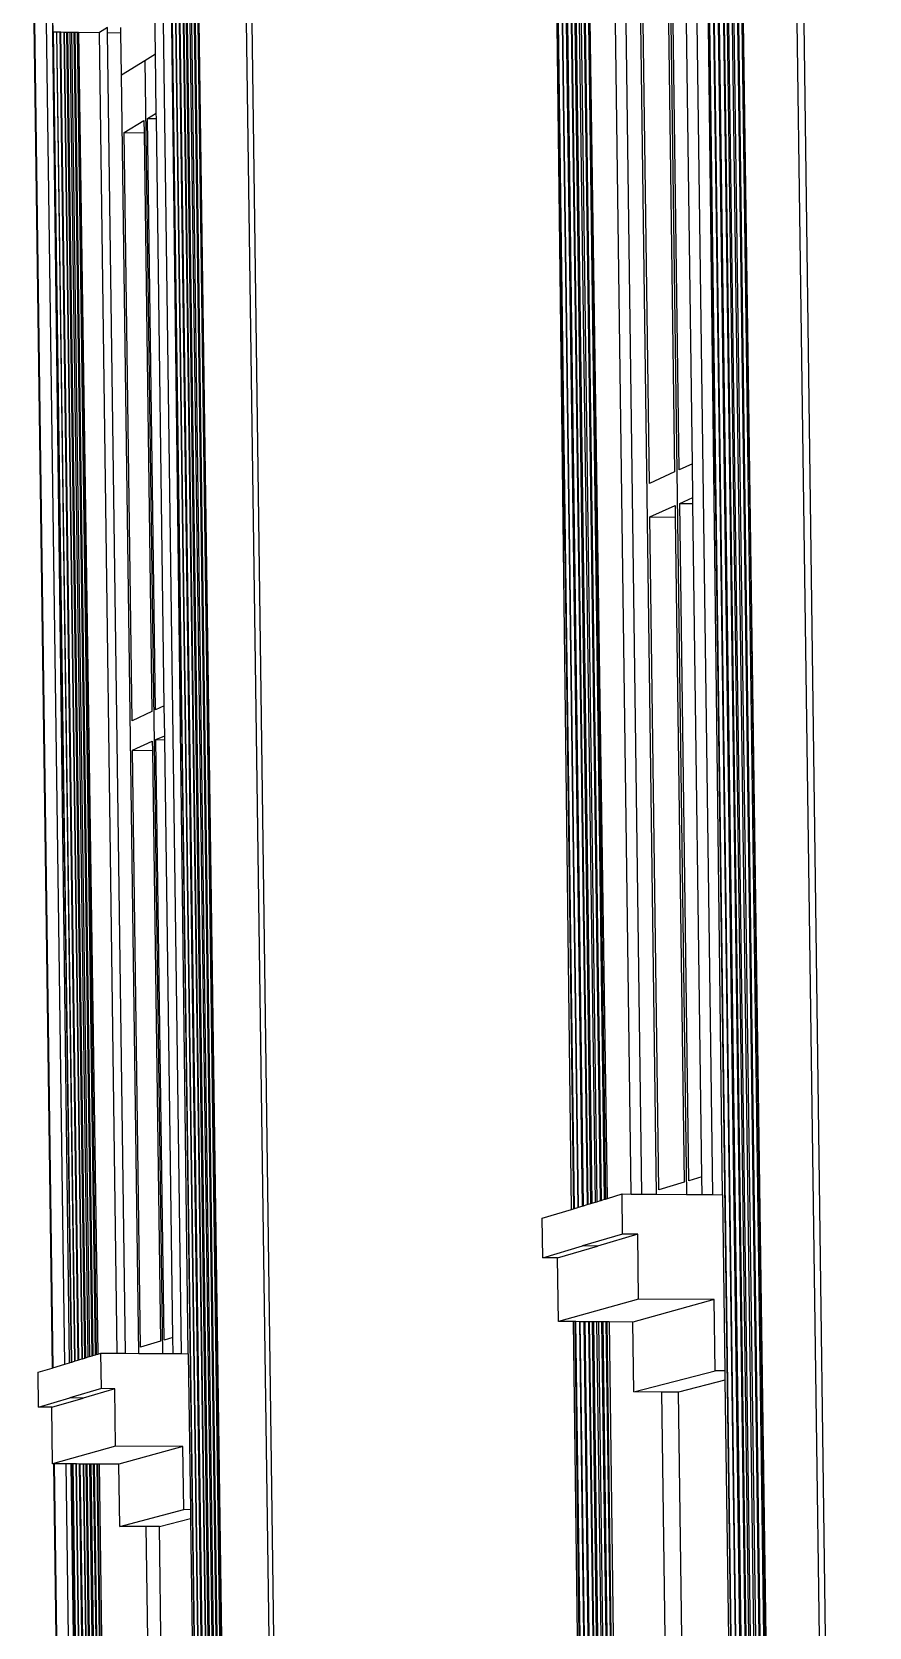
# Model space of a CAD drawing. Extents: x -106 to 80, y -44 to 65.
# Drawn here: x -101.903 to -99.284, y 10.398 to 15.389 of the extents above; entities that cross this region are included whole.
import ezdxf

# ---------------------------------------------------------------- set-up
doc = ezdxf.new("R2010")
doc.units = 0
doc.layers.get('0').update_dxf_attribs({"linetype": 'CONTINUOUS'})

msp = doc.modelspace()

# ---------------------------------------------------------------- linework, layer by layer
for p, q in [((-99.2843, 0.1133), (-99.5701, 21.6563)), ((-101.0191, 0.9534), (-101.2763, 20.0068)), ((-99.6399, 7.011), (-99.7963, 18.7701)), ((-99.7844, 18.7699), (-99.628, 7.011)), ((-99.6246, 7.0106), (-99.7811, 18.782)), ((-99.6154, 7.0106), (-99.772, 18.7818)), ((-99.7686, 18.7918), (-99.6119, 7.0103)), ((-99.6, 7.0103), (-99.7567, 18.7916)), ((-99.7523, 18.8046), (-99.5954, 7.0099)), ((-99.5835, 7.0099), (-99.7403, 18.8044)), ((-99.738, 18.8158), (-99.581, 7.0095)), ((-99.569, 7.0095), (-99.726, 18.8156)), ((-99.6706, 7.0118), (-99.8268, 18.7463)), ((-99.8149, 18.7461), (-99.6588, 7.0118)), ((-99.6563, 7.0115), (-99.8126, 18.7574)), ((-99.8007, 18.7572), (-99.6445, 7.0115)), ((-100.2062, 11.7075), (-100.2955, 18.381)), ((-100.2844, 18.3808), (-100.1952, 11.7108)), ((-100.1929, 11.7115), (-100.2822, 18.3914)), ((-101.3137, 7.0548), (-101.4547, 17.4715)), ((-101.3066, 7.0548), (-101.4475, 17.4714)), ((-101.4449, 17.4792), (-101.3039, 7.0546)), ((-101.2945, 7.0546), (-101.4355, 17.479)), ((-101.432, 17.4892), (-101.2909, 7.0542)), ((-101.2816, 7.0542), (-101.4227, 17.4891)), ((-101.4209, 17.498), (-101.2796, 7.0539)), ((-101.2703, 7.054), (-101.4115, 17.4978)), ((-101.3498, 7.0558), (-101.4904, 17.4436)), ((-101.4811, 17.4434), (-101.3406, 7.0558)), ((-101.3386, 7.0555), (-101.4793, 17.4522)), ((-101.47, 17.4521), (-101.3293, 7.0555)), ((-101.3258, 7.0552), (-101.4665, 17.4622)), ((-101.4572, 17.4621), (-101.3164, 7.0552)), ((-99.5597, 7.0089), (-99.6968, 16.8485)), ((-99.3922, 7.009), (-99.5292, 16.8458)), ((-99.7661, 13.9774), (-99.8035, 16.7795)), ((-99.7661, 13.9774), (-99.8034, 16.7795)), ((-99.7728, 11.7509), (-99.8368, 16.5607)), ((-99.7428, 11.7507), (-99.8009, 16.5602)), ((-100.2363, 13.7665), (-100.2728, 16.478)), ((-100.2148, 11.7048), (-100.2728, 16.478)), ((-100.2363, 13.7665), (-100.2726, 16.478)), ((-100.2445, 16.4027), (-100.1818, 11.7149)), ((-100.1776, 11.7162), (-100.2402, 16.4026)), ((-100.2291, 16.4024), (-100.1665, 11.7196)), ((-100.1633, 11.7206), (-100.2258, 16.4024)), ((-100.1547, 11.7232), (-100.2173, 16.4023)), ((-100.214, 16.4022), (-100.1515, 11.7242)), ((-100.1404, 11.7276), (-100.2029, 16.402)), ((-100.1985, 16.402), (-100.1361, 11.7289)), ((-100.1249, 11.7323), (-100.1873, 16.4018)), ((-100.185, 16.4018), (-100.1226, 11.733)), ((-100.1115, 11.7364), (-100.1738, 16.4016)), ((-100.1028, 11.7391), (-100.1708, 16.4015)), ((-100.0283, 11.7528), (-100.0904, 16.4003)), ((-99.9956, 11.7526), (-100.0576, 16.3998)), ((-101.375, 14.9646), (-101.3933, 16.3141)), ((-99.9158, 16.311), (-99.8551, 11.7515)), ((-99.9489, 11.7522), (-100.009, 16.2534)), ((-99.878, 14.0188), (-99.9058, 16.1067)), ((-99.837, 14.0376), (-99.8645, 16.1061)), ((-99.9714, 13.976), (-99.9991, 16.0504)), ((-99.9196, 16.0492), (-99.8925, 14.0122)), ((-99.6595, 14.0256), (-99.6851, 15.9526)), ((-99.6595, 14.0256), (-99.685, 15.9526)), ((-101.903, 15.8397), (-101.84, 11.2084)), ((-101.9001, 15.8416), (-101.8372, 11.2092)), ((-101.8002, 11.2205), (-101.863, 15.8392)), ((-101.3749, 14.9646), (-101.3856, 15.757)), ((-101.3856, 15.757), (-101.263, 7.0535)), ((-101.1144, 7.0536), (-101.2369, 15.7548)), ((-101.4355, 13.2225), (-101.4691, 15.703)), ((-101.4355, 13.2225), (-101.469, 15.703)), ((-100.1366, 13.8116), (-100.1615, 15.6758)), ((-100.1366, 13.8116), (-100.1614, 15.6758)), ((-101.4348, 11.2534), (-101.4925, 15.5131)), ((-101.4138, 11.2532), (-101.4668, 15.5128)), ((-101.8054, 13.0568), (-101.8383, 15.4659)), ((-101.7853, 11.2251), (-101.8383, 15.4659)), ((-101.8054, 13.0568), (-101.8379, 15.4474)), ((-101.5164, 15.3205), (-101.5184, 15.4696)), ((-101.8369, 15.389), (-101.8351, 15.389)), ((-101.7785, 11.2272), (-101.8351, 15.389)), ((-101.8351, 15.389), (-101.8263, 15.3889)), ((-101.8263, 15.3889), (-101.7698, 11.2298)), ((-101.8263, 15.3889), (-101.8245, 15.3888)), ((-101.768, 11.2304), (-101.8245, 15.3888)), ((-101.8245, 15.3888), (-101.8157, 15.3887)), ((-101.8157, 15.3887), (-101.7593, 11.233)), ((-101.8157, 15.3887), (-101.8123, 15.3887)), ((-101.7559, 11.2341), (-101.8123, 15.3887)), ((-101.8123, 15.3887), (-101.8035, 15.3885)), ((-101.8035, 15.3885), (-101.7472, 11.2367)), ((-101.8035, 15.3885), (-101.801, 15.3885)), ((-101.7446, 11.2375), (-101.801, 15.3885)), ((-101.801, 15.3885), (-101.7942, 15.3884)), ((-101.7379, 11.2396), (-101.7942, 15.3884)), ((-101.7942, 15.3884), (-101.7917, 15.3884)), ((-101.7917, 15.3884), (-101.7353, 11.2403)), ((-101.7917, 15.3884), (-101.7828, 15.3883)), ((-101.7266, 11.243), (-101.7828, 15.3883)), ((-101.7828, 15.3883), (-101.7794, 15.3882)), ((-101.7794, 15.3882), (-101.7232, 11.2441)), ((-101.7794, 15.3882), (-101.7706, 15.3881)), ((-101.7144, 11.2467), (-101.7706, 15.3881)), ((-101.7706, 15.3881), (-101.7688, 15.3881)), ((-101.7688, 15.3881), (-101.7126, 11.2473)), ((-101.7688, 15.3881), (-101.7599, 15.3879)), ((-101.7038, 11.25), (-101.7599, 15.3879)), ((-101.7599, 15.3879), (-101.7578, 15.3879)), ((-101.7491, 14.7474), (-101.7578, 15.3879)), ((-101.7578, 15.3879), (-101.7577, 15.3879)), ((-101.7491, 14.7474), (-101.7577, 15.3879)), ((-101.7577, 15.3879), (-101.7576, 15.3879)), ((-101.7576, 15.3879), (-101.6918, 15.387)), ((-101.7576, 15.3879), (-101.6969, 11.2521)), ((-101.6662, 15.4032), (-101.6918, 15.387)), ((-101.6358, 11.2547), (-101.6918, 15.387)), ((-101.666, 15.3867), (-101.6662, 15.4032)), ((-101.666, 15.3867), (-101.6245, 15.3861)), ((-101.61, 11.2545), (-101.666, 15.3867)), ((-101.6245, 15.3861), (-101.6247, 15.4026)), ((-101.6227, 15.2547), (-101.6245, 15.3861)), ((-101.6227, 15.2547), (-101.5494, 15.3)), ((-101.5494, 15.3), (-101.5164, 15.3205)), ((-101.5494, 15.3), (-101.4946, 11.2538)), ((-101.5139, 15.135), (-101.5164, 15.3205)), ((-101.5685, 11.2542), (-101.6227, 15.2547)), ((-101.5412, 15.1185), (-101.5139, 15.135)), ((-101.5137, 15.1181), (-101.5139, 15.135)), ((-101.6146, 15.0742), (-101.5526, 15.1117)), ((-101.5896, 13.2339), (-101.6146, 15.0742)), ((-101.6146, 15.0742), (-101.5521, 15.0734)), ((-101.5526, 15.1117), (-101.5521, 15.0734)), ((-101.5162, 13.2676), (-101.5412, 15.1185)), ((-101.5412, 15.1185), (-101.5137, 15.1181)), ((-101.4888, 13.2802), (-101.5137, 15.1181)), ((-101.5521, 15.0734), (-101.5275, 13.2624)), ((-101.3749, 14.9646), (-101.375, 14.9646)), ((-101.3564, 13.5864), (-101.375, 14.9646)), ((-101.3564, 13.5864), (-101.3749, 14.9646)), ((-101.7491, 14.7474), (-101.7491, 14.7474)), ((-101.7267, 13.0924), (-101.7491, 14.7474)), ((-101.7267, 13.0924), (-101.7491, 14.7474)), ((-99.837, 14.0376), (-99.878, 14.0188)), ((-99.8356, 13.9323), (-99.837, 14.0376)), ((-99.6595, 14.0256), (-99.5662, 7.0091)), ((-99.8925, 14.0122), (-99.9714, 13.976)), ((-99.7661, 13.9774), (-99.6734, 7.0119)), ((-99.8766, 13.9138), (-99.8356, 13.9323)), ((-99.8353, 13.9133), (-99.8356, 13.9323)), ((-99.97, 13.8717), (-99.8911, 13.9073)), ((-99.8911, 13.9073), (-99.8906, 13.8708)), ((-99.8484, 11.7946), (-99.8766, 13.9138)), ((-99.8766, 13.9138), (-99.8353, 13.9133)), ((-99.8073, 11.8071), (-99.8353, 13.9133)), ((-99.97, 13.8717), (-99.8906, 13.8708)), ((-99.9419, 11.7662), (-99.97, 13.8717)), ((-99.8906, 13.8708), (-99.8629, 11.7902)), ((-100.1366, 13.8116), (-100.1088, 11.7372)), ((-100.2363, 13.7665), (-100.2088, 11.7067)), ((-101.3563, 13.5814), (-101.3564, 13.5864)), ((-101.352, 13.2603), (-101.3563, 13.5814)), ((-101.4888, 13.2802), (-101.5162, 13.2676)), ((-101.4875, 13.1869), (-101.4888, 13.2802)), ((-101.5275, 13.2624), (-101.5896, 13.2339)), ((-101.352, 13.2603), (-101.2681, 7.0536)), ((-101.5149, 13.1745), (-101.4875, 13.1869)), ((-101.4873, 13.1743), (-101.4875, 13.1869)), ((-101.4355, 13.2225), (-101.352, 7.0558)), ((-101.5884, 13.1414), (-101.5263, 13.1694)), ((-101.5884, 13.1414), (-101.5259, 13.1408)), ((-101.5631, 11.2734), (-101.5884, 13.1414)), ((-101.5263, 13.1694), (-101.5259, 13.1408)), ((-101.5259, 13.1408), (-101.5008, 11.2924)), ((-101.4895, 11.2958), (-101.5149, 13.1745)), ((-101.5149, 13.1745), (-101.4873, 13.1743)), ((-101.462, 11.3042), (-101.4873, 13.1743)), ((-101.7267, 13.0924), (-101.7017, 11.2506)), ((-101.8054, 13.0568), (-101.7806, 11.2265)), ((-99.8629, 11.7902), (-99.9419, 11.7662)), ((-99.8073, 11.8071), (-99.8484, 11.7946)), ((-99.8065, 11.7512), (-99.8073, 11.8071)), ((-100.1361, 11.7289), (-100.1249, 11.7323)), ((-100.1249, 11.7323), (-100.1226, 11.733)), ((-100.1226, 11.733), (-100.1115, 11.7364)), ((-100.1115, 11.7364), (-100.1088, 11.7372)), ((-100.1088, 11.7372), (-100.1028, 11.7391)), ((-100.1028, 11.7391), (-100.057, 11.7531)), ((-100.0553, 11.6276), (-100.057, 11.7531)), ((-100.057, 11.7531), (-100.0283, 11.7528)), ((-100.0283, 11.7528), (-99.9956, 11.7526)), ((-99.9956, 11.7526), (-99.9489, 11.7522)), ((-99.9489, 11.7522), (-99.8551, 11.7515)), ((-99.8551, 11.7515), (-99.8065, 11.7512)), ((-99.8065, 11.7512), (-99.7728, 11.7509)), ((-99.7728, 11.7509), (-99.7428, 11.7507)), ((-99.7428, 11.7507), (-99.7355, 11.1997)), ((-100.3066, 11.6768), (-100.2148, 11.7048)), ((-100.2148, 11.7048), (-100.2088, 11.7067)), ((-100.2088, 11.7067), (-100.2062, 11.7075)), ((-100.2062, 11.7075), (-100.1952, 11.7108)), ((-100.1952, 11.7108), (-100.1929, 11.7115)), ((-100.1929, 11.7115), (-100.1818, 11.7149)), ((-100.1818, 11.7149), (-100.1776, 11.7162)), ((-100.1776, 11.7162), (-100.1665, 11.7196)), ((-100.1665, 11.7196), (-100.1633, 11.7206)), ((-100.1633, 11.7206), (-100.1547, 11.7232)), ((-100.1547, 11.7232), (-100.1515, 11.7242)), ((-100.1515, 11.7242), (-100.1404, 11.7276)), ((-100.1404, 11.7276), (-100.1361, 11.7289)), ((-100.305, 11.5536), (-100.3066, 11.6768)), ((-100.305, 11.5536), (-100.1812, 11.5903)), ((-100.2584, 11.5532), (-100.1343, 11.5899)), ((-100.0553, 11.6276), (-100.1812, 11.5903)), ((-100.1343, 11.5899), (-100.1812, 11.5903)), ((-100.0079, 11.6273), (-100.1343, 11.5899)), ((-100.0079, 11.6273), (-100.0553, 11.6276)), ((-100.0052, 11.4243), (-100.0079, 11.6273)), ((-100.2584, 11.5532), (-100.305, 11.5536)), ((-100.2557, 11.3538), (-100.2584, 11.5532)), ((-100.0052, 11.4243), (-100.2557, 11.3538)), ((-99.7684, 11.4227), (-100.023, 11.3523)), ((-99.7684, 11.4227), (-100.0052, 11.4243)), ((-99.7654, 11.1999), (-99.7684, 11.4227)), ((-100.2101, 11.3535), (-100.2557, 11.3538)), ((-100.2101, 11.3535), (-100.1892, 9.7911)), ((-100.2041, 11.3535), (-100.2101, 11.3535)), ((-100.1832, 9.7921), (-100.2041, 11.3535)), ((-100.2015, 11.3535), (-100.2041, 11.3535)), ((-100.1806, 9.7926), (-100.2015, 11.3535)), ((-100.1904, 11.3534), (-100.2015, 11.3535)), ((-100.1904, 11.3534), (-100.1696, 9.7944)), ((-100.1881, 11.3534), (-100.1904, 11.3534)), ((-100.1673, 9.7948), (-100.1881, 11.3534)), ((-100.177, 11.3533), (-100.1881, 11.3534)), ((-100.177, 11.3533), (-100.1562, 9.7967)), ((-100.1727, 11.3533), (-100.177, 11.3533)), ((-100.1519, 9.7974), (-100.1727, 11.3533)), ((-100.1616, 11.3532), (-100.1727, 11.3533)), ((-100.1616, 11.3532), (-100.1408, 9.7993)), ((-100.1584, 11.3532), (-100.1616, 11.3532)), ((-100.1376, 9.7999), (-100.1584, 11.3532)), ((-100.1498, 11.3531), (-100.1584, 11.3532)), ((-100.129, 9.8013), (-100.1498, 11.3531)), ((-100.1466, 11.3531), (-100.1498, 11.3531)), ((-100.1466, 11.3531), (-100.1258, 9.8018)), ((-100.1354, 11.353), (-100.1466, 11.3531)), ((-100.1147, 9.8037), (-100.1354, 11.353)), ((-100.1311, 11.353), (-100.1354, 11.353)), ((-100.1311, 11.353), (-100.1104, 9.8045)), ((-100.1199, 11.3529), (-100.1311, 11.353)), ((-100.0992, 9.8064), (-100.1199, 11.3529)), ((-100.1176, 11.3529), (-100.1199, 11.3529)), ((-100.1176, 11.3529), (-100.0969, 9.8068)), ((-100.1063, 11.3528), (-100.1176, 11.3529)), ((-100.0857, 9.8086), (-100.1063, 11.3528)), ((-100.1037, 11.3528), (-100.1063, 11.3528)), ((-100.0831, 9.8091), (-100.1037, 11.3528)), ((-100.0976, 11.3528), (-100.1037, 11.3528)), ((-100.0976, 11.3528), (-100.077, 9.8101)), ((-100.023, 11.3523), (-100.0976, 11.3528)), ((-100.0201, 11.1334), (-100.023, 11.3523)), ((-101.5008, 11.2924), (-101.5631, 11.2734)), ((-101.462, 11.3042), (-101.4895, 11.2958)), ((-101.4613, 11.2535), (-101.462, 11.3042)), ((-101.7698, 11.2298), (-101.768, 11.2304)), ((-101.768, 11.2304), (-101.7593, 11.233)), ((-101.7593, 11.233), (-101.7559, 11.2341)), ((-101.7559, 11.2341), (-101.7472, 11.2367)), ((-101.7472, 11.2367), (-101.7446, 11.2375)), ((-101.7446, 11.2375), (-101.7379, 11.2396)), ((-101.7379, 11.2396), (-101.7353, 11.2403)), ((-101.7353, 11.2403), (-101.7266, 11.243)), ((-101.7266, 11.243), (-101.7232, 11.2441)), ((-101.7232, 11.2441), (-101.7144, 11.2467)), ((-101.7144, 11.2467), (-101.7126, 11.2473)), ((-101.7126, 11.2473), (-101.7038, 11.25)), ((-101.7038, 11.25), (-101.7017, 11.2506)), ((-101.7017, 11.2506), (-101.6969, 11.2521)), ((-101.6969, 11.2521), (-101.6873, 11.255)), ((-101.6858, 11.1439), (-101.6873, 11.255)), ((-101.6873, 11.255), (-101.6358, 11.2547)), ((-101.6358, 11.2547), (-101.61, 11.2545)), ((-101.61, 11.2545), (-101.5685, 11.2542)), ((-101.5685, 11.2542), (-101.4946, 11.2538)), ((-101.4946, 11.2538), (-101.4613, 11.2535)), ((-101.4613, 11.2535), (-101.4348, 11.2534)), ((-101.4348, 11.2534), (-101.4138, 11.2532)), ((-101.4138, 11.2532), (-101.4072, 10.7652)), ((-101.8835, 11.1951), (-101.84, 11.2084)), ((-101.882, 11.0857), (-101.8835, 11.1951)), ((-101.84, 11.2084), (-101.8372, 11.2092)), ((-101.8372, 11.2092), (-101.8002, 11.2205)), ((-101.8002, 11.2205), (-101.7853, 11.2251)), ((-101.7853, 11.2251), (-101.7806, 11.2265)), ((-101.7806, 11.2265), (-101.7785, 11.2272)), ((-101.7785, 11.2272), (-101.7698, 11.2298)), ((-100.0201, 11.1334), (-99.7654, 11.1999)), ((-99.7355, 11.1997), (-99.7654, 11.1999)), ((-99.7355, 11.1997), (-99.7351, 11.1701)), ((-101.6858, 11.1439), (-101.7847, 11.1146)), ((-101.6437, 11.1437), (-101.7429, 11.1143)), ((-101.6437, 11.1437), (-101.6858, 11.1439)), ((-101.6412, 10.9639), (-101.6437, 11.1437)), ((-99.9324, 11.1328), (-100.0201, 11.1334)), ((-99.9149, 9.8174), (-99.9324, 11.1328)), ((-99.8805, 11.1325), (-99.9324, 11.1328)), ((-99.7351, 11.1701), (-99.8805, 11.1325)), ((-99.863, 9.8172), (-99.8805, 11.1325)), ((-99.7351, 11.1701), (-99.7171, 9.8166)), ((-101.882, 11.0857), (-101.7847, 11.1146)), ((-101.8406, 11.0855), (-101.882, 11.0857)), ((-101.8406, 11.0855), (-101.7429, 11.1143)), ((-101.8382, 10.9085), (-101.8406, 11.0855)), ((-101.7429, 11.1143), (-101.7847, 11.1146)), ((-101.6412, 10.9639), (-101.8382, 10.9085)), ((-101.4309, 10.9627), (-101.6412, 10.9639)), ((-101.4309, 10.9627), (-101.631, 10.9073)), ((-101.4282, 10.7653), (-101.4309, 10.9627)), ((-101.8359, 10.9085), (-101.8382, 10.9085)), ((-101.8359, 10.9085), (-101.817, 9.5152)), ((-101.8331, 10.9085), (-101.8359, 10.9085)), ((-101.8331, 10.9085), (-101.8142, 9.5156)), ((-101.796, 10.9083), (-101.8331, 10.9085)), ((-101.7772, 9.5219), (-101.796, 10.9083)), ((-101.781, 10.9082), (-101.796, 10.9083)), ((-101.781, 10.9082), (-101.7622, 9.5245)), ((-101.7762, 10.9081), (-101.781, 10.9082)), ((-101.7575, 9.5253), (-101.7762, 10.9081)), ((-101.7742, 10.9081), (-101.7762, 10.9081)), ((-101.7554, 9.5256), (-101.7742, 10.9081)), ((-101.7654, 10.9081), (-101.7742, 10.9081)), ((-101.7654, 10.9081), (-101.7467, 9.5271)), ((-101.7636, 10.9081), (-101.7654, 10.9081)), ((-101.7449, 9.5274), (-101.7636, 10.9081)), ((-101.7549, 10.908), (-101.7636, 10.9081)), ((-101.7549, 10.908), (-101.7361, 9.5289)), ((-101.7515, 10.908), (-101.7549, 10.908)), ((-101.7328, 9.5294), (-101.7515, 10.908)), ((-101.7427, 10.9079), (-101.7515, 10.908)), ((-101.7427, 10.9079), (-101.724, 9.5309)), ((-101.7401, 10.9079), (-101.7427, 10.9079)), ((-101.7215, 9.5314), (-101.7401, 10.9079)), ((-101.7334, 10.9079), (-101.7401, 10.9079)), ((-101.7147, 9.5325), (-101.7334, 10.9079)), ((-101.7308, 10.9079), (-101.7334, 10.9079)), ((-101.7308, 10.9079), (-101.7122, 9.5329)), ((-101.722, 10.9078), (-101.7308, 10.9079)), ((-101.7034, 9.5344), (-101.722, 10.9078)), ((-101.7186, 10.9078), (-101.722, 10.9078)), ((-101.7186, 10.9078), (-101.7, 9.535)), ((-101.7098, 10.9078), (-101.7186, 10.9078)), ((-101.6912, 9.5365), (-101.7098, 10.9078)), ((-101.708, 10.9077), (-101.7098, 10.9078)), ((-101.708, 10.9077), (-101.6893, 9.5368)), ((-101.6991, 10.9077), (-101.708, 10.9077)), ((-101.6805, 9.5383), (-101.6991, 10.9077)), ((-101.697, 10.9077), (-101.6991, 10.9077)), ((-101.6785, 9.5387), (-101.697, 10.9077)), ((-101.6922, 10.9076), (-101.697, 10.9077)), ((-101.6922, 10.9076), (-101.6737, 9.5395)), ((-101.631, 10.9073), (-101.6922, 10.9076)), ((-101.6284, 10.713), (-101.631, 10.9073)), ((-101.6284, 10.713), (-101.4282, 10.7653)), ((-101.5042, 10.7123), (-101.4068, 10.7375)), ((-101.4072, 10.7652), (-101.4282, 10.7653)), ((-101.4072, 10.7652), (-101.4068, 10.7375)), ((-101.4068, 10.7375), (-101.3906, 9.5401)), ((-101.5451, 10.7126), (-101.6284, 10.713)), ((-101.5293, 9.5406), (-101.5451, 10.7126)), ((-101.5042, 10.7123), (-101.5451, 10.7126)), ((-101.4883, 9.5405), (-101.5042, 10.7123))]:
    msp.add_line(p, q)

doc.saveas('drawing.dxf')
